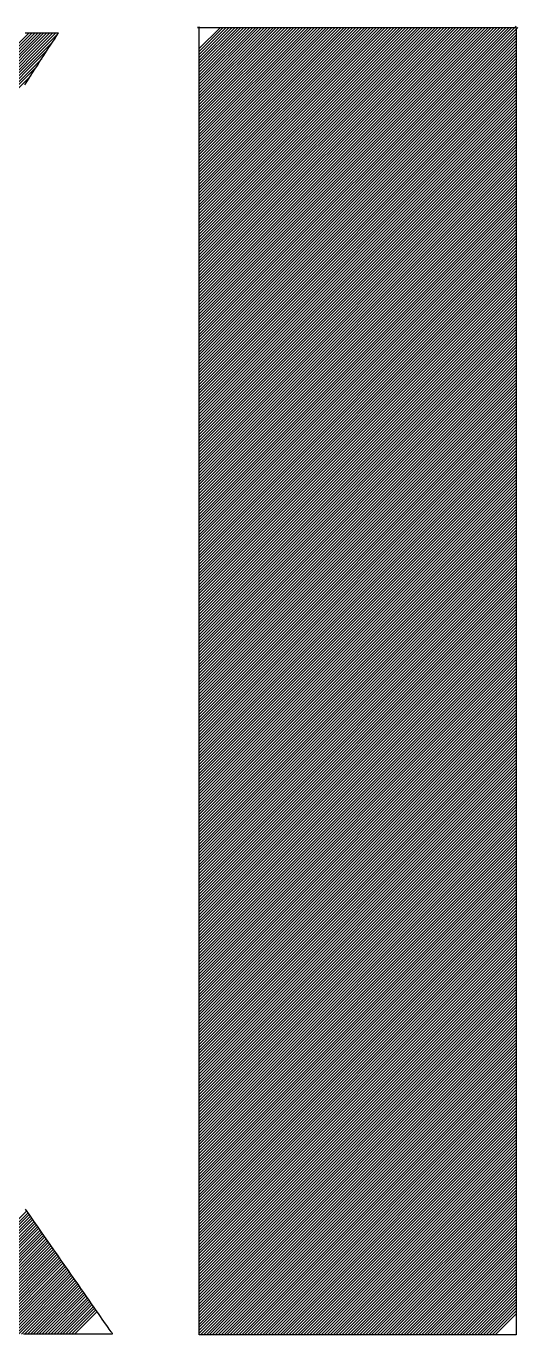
# Model space of a CAD drawing. Extents: x 3196 to 9141, y -1880 to 2325.
# Drawn here: x 8954.08 to 8965.89, y -1204.94 to -1173.53 of the extents above; entities that cross this region are included whole.
import ezdxf

# ---------------------------------------------------------------- set-up
doc = ezdxf.new("R2010")
doc.units = 0
doc.header["$MEASUREMENT"] = 0
doc.layers.add('1', color=1, linetype='CONTINUOUS')
doc.layers.add('10', color=10, linetype='CONTINUOUS')

msp = doc.modelspace()

# ---------------------------------------------------------------- linework, layer by layer
at = {"layer": '1', "linetype": 'Continuous'}
for p, q in [((8958.238068, -1181.138635), (8965.846368, -1173.530285)), ((8958.238068, -1181.209335), (8965.888068, -1173.559285)), ((8958.238068, -1181.067935), (8965.746668, -1173.559285)), ((8958.238068, -1180.997185), (8965.675968, -1173.559285)), ((8958.238068, -1180.926485), (8965.605268, -1173.559285)), ((8958.238068, -1180.855785), (8965.534518, -1173.559285)), ((8958.238068, -1180.785085), (8965.463818, -1173.559285)), ((8958.238068, -1180.714385), (8965.393118, -1173.559285)), ((8958.238068, -1180.643635), (8965.322418, -1173.559285)), ((8958.238068, -1180.572935), (8965.251718, -1173.559285)), ((8958.238068, -1180.502235), (8965.180968, -1173.559285)), ((8958.238068, -1180.431535), (8965.110268, -1173.559285)), ((8958.238068, -1180.360835), (8965.039568, -1173.559285)), ((8958.238068, -1180.290085), (8964.968868, -1173.559285)), ((8958.238068, -1180.219385), (8964.898118, -1173.559285)), ((8958.238068, -1180.148685), (8964.827418, -1173.559285)), ((8958.238068, -1180.077985), (8964.756718, -1173.559285)), ((8958.238068, -1180.007235), (8964.686018, -1173.559285)), ((8958.238068, -1179.936535), (8964.615318, -1173.559285)), ((8958.238068, -1179.865835), (8964.544568, -1173.559285)), ((8958.238068, -1179.795135), (8964.473868, -1173.559285)), ((8958.238068, -1179.724435), (8964.403168, -1173.559285)), ((8958.238068, -1179.653685), (8964.332468, -1173.559285)), ((8958.238068, -1179.582985), (8964.261768, -1173.559285)), ((8958.238068, -1179.512285), (8964.191018, -1173.559285)), ((8958.238068, -1179.441585), (8964.120318, -1173.559285)), ((8958.238068, -1179.370885), (8964.049618, -1173.559285)), ((8958.238068, -1179.300135), (8963.978918, -1173.559285)), ((8958.238068, -1179.229435), (8963.908168, -1173.559285)), ((8958.238068, -1179.158735), (8963.837468, -1173.559285)), ((8958.238068, -1179.088035), (8963.766768, -1173.559285)), ((8958.238068, -1179.017285), (8963.696068, -1173.559285)), ((8958.238068, -1178.946585), (8963.625368, -1173.559285)), ((8958.238068, -1178.875885), (8963.554618, -1173.559285)), ((8958.238068, -1178.805185), (8963.483918, -1173.559285)), ((8958.238068, -1178.734485), (8963.413218, -1173.559285)), ((8958.238068, -1178.663735), (8963.342518, -1173.559285)), ((8958.238068, -1178.593035), (8963.271818, -1173.559285)), ((8958.238068, -1178.522335), (8963.201068, -1173.559285)), ((8958.238068, -1178.451635), (8963.130368, -1173.559285)), ((8958.238068, -1178.380935), (8963.059668, -1173.559285)), ((8958.238068, -1178.310185), (8962.988968, -1173.559285)), ((8958.238068, -1178.239485), (8962.918218, -1173.559285)), ((8958.238068, -1178.168785), (8962.847518, -1173.559285)), ((8958.238068, -1178.098085), (8962.776818, -1173.559285)), ((8958.238068, -1178.027385), (8962.706118, -1173.559285)), ((8958.238068, -1177.956635), (8962.635418, -1173.559285)), ((8958.238068, -1177.885935), (8962.564668, -1173.559285)), ((8958.238068, -1177.815235), (8962.493968, -1173.559285)), ((8958.238068, -1177.744535), (8962.423268, -1173.559285)), ((8958.238068, -1177.673785), (8962.352568, -1173.559285)), ((8958.238068, -1177.603085), (8962.281868, -1173.559285)), ((8958.238068, -1177.532385), (8962.211118, -1173.559285)), ((8958.238068, -1177.461685), (8962.140418, -1173.559285)), ((8958.238068, -1177.390985), (8962.069718, -1173.559285)), ((8958.238068, -1177.320235), (8961.999018, -1173.559285)), ((8958.238068, -1177.249535), (8961.928318, -1173.559285)), ((8958.238068, -1177.178835), (8961.857568, -1173.559285)), ((8958.238068, -1177.108135), (8961.786868, -1173.559285)), ((8958.238068, -1177.037435), (8961.716168, -1173.559285)), ((8958.238068, -1176.966685), (8961.645468, -1173.559285)), ((8958.238068, -1176.895985), (8961.574718, -1173.559285)), ((8958.238068, -1176.825285), (8961.504018, -1173.559285)), ((8958.238068, -1176.754585), (8961.433318, -1173.559285)), ((8958.238068, -1176.683835), (8961.362618, -1173.559285)), ((8958.238068, -1176.613135), (8961.291918, -1173.559285)), ((8958.238068, -1176.542435), (8961.221168, -1173.559285)), ((8958.238068, -1176.471735), (8961.150468, -1173.559285)), ((8958.238068, -1176.401035), (8961.079768, -1173.559285)), ((8958.238068, -1176.330285), (8961.009068, -1173.559285)), ((8958.238068, -1176.259585), (8960.938368, -1173.559285)), ((8958.238068, -1176.188885), (8960.867618, -1173.559285)), ((8958.238068, -1176.118185), (8960.796918, -1173.559285)), ((8958.238068, -1176.047485), (8960.726218, -1173.559285)), ((8958.238068, -1175.976735), (8960.655518, -1173.559285)), ((8958.238068, -1175.906035), (8960.584768, -1173.559285)), ((8958.238068, -1175.835335), (8960.514068, -1173.559285)), ((8958.238068, -1175.764635), (8960.443368, -1173.559285)), ((8958.238068, -1175.693885), (8960.372668, -1173.559285)), ((8958.238068, -1175.623185), (8960.301968, -1173.559285)), ((8958.238068, -1175.552485), (8960.231218, -1173.559285)), ((8958.238068, -1175.481785), (8960.160518, -1173.559285)), ((8958.238068, -1175.411085), (8960.089818, -1173.559285)), ((8958.238068, -1175.340335), (8960.019118, -1173.559285)), ((8958.238068, -1175.269635), (8959.948418, -1173.559285)), ((8958.238068, -1175.198935), (8959.877668, -1173.559285)), ((8958.238068, -1175.128235), (8959.806968, -1173.559285)), ((8958.238068, -1175.057535), (8959.736268, -1173.559285)), ((8958.238068, -1174.986785), (8959.665568, -1173.559285)), ((8958.238068, -1174.916085), (8959.594818, -1173.559285)), ((8958.238068, -1174.845385), (8959.524118, -1173.559285)), ((8958.238068, -1174.774685), (8959.453418, -1173.559285)), ((8958.238068, -1174.703935), (8959.382718, -1173.559285)), ((8958.238068, -1174.633235), (8959.312018, -1173.559285)), ((8958.238068, -1174.562535), (8959.241268, -1173.559285)), ((8958.238068, -1174.491835), (8959.170568, -1173.559285)), ((8958.238068, -1174.421135), (8959.099868, -1173.559285)), ((8958.238068, -1174.350385), (8959.029168, -1173.559285)), ((8958.238068, -1174.279685), (8958.958468, -1173.559285)), ((8958.238068, -1174.208985), (8958.887718, -1173.559285)), ((8958.238068, -1174.138285), (8958.817018, -1173.559285)), ((8958.238068, -1174.067585), (8958.746318, -1173.559285)), ((8930.491518, -1198.066435), (8954.858618, -1173.699285)), ((8930.491518, -1197.995735), (8954.787318, -1173.699935)), ((8930.491518, -1197.925035), (8954.716618, -1173.699935)), ((8930.491518, -1197.854335), (8954.645918, -1173.699935)), ((8930.491518, -1197.783585), (8954.575168, -1173.699935)), ((8930.491518, -1197.712885), (8954.504468, -1173.699935)), ((8930.491518, -1197.642185), (8954.433768, -1173.699935)), ((8930.491518, -1197.571485), (8954.363068, -1173.699935)), ((8930.491518, -1197.500785), (8954.292368, -1173.699935)), ((8930.491518, -1197.430035), (8954.221618, -1173.699935)), ((8930.491518, -1197.359335), (8954.150918, -1173.699935)), ((8930.491518, -1198.137135), (8954.725568, -1173.903085)), ((8958.238068, -1181.280035), (8965.846368, -1173.671735)), ((8958.238068, -1181.350785), (8965.846368, -1173.742435)), ((8958.238068, -1181.421485), (8965.846368, -1173.813135)), ((8958.238068, -1181.492185), (8965.846368, -1173.883835)), ((8958.238068, -1181.562885), (8965.846368, -1173.954585)), ((8930.491518, -1198.207885), (8954.592518, -1174.106835)), ((8958.238068, -1181.633585), (8965.846368, -1174.025285)), ((8958.238068, -1181.704335), (8965.846368, -1174.095985)), ((8958.238068, -1181.775035), (8965.846368, -1174.166685)), ((8958.238068, -1181.845735), (8965.846368, -1174.237385)), ((8930.491518, -1198.278585), (8954.459468, -1174.310585)), ((8930.491518, -1198.349285), (8954.326418, -1174.514385)), ((8958.238068, -1181.916435), (8965.846368, -1174.308135)), ((8958.238068, -1181.987135), (8965.846368, -1174.378835)), ((8958.238068, -1182.057885), (8965.846368, -1174.449535)), ((8958.238068, -1182.128585), (8965.846368, -1174.520235)), ((8958.238068, -1182.199285), (8965.846368, -1174.590985)), ((8930.491518, -1198.419985), (8954.193368, -1174.718135)), ((8958.238068, -1182.269985), (8965.846368, -1174.661685)), ((8958.238068, -1182.340735), (8965.846368, -1174.732385)), ((8958.238068, -1182.411435), (8965.846368, -1174.803085)), ((8958.238068, -1182.482135), (8965.846368, -1174.873785)), ((8958.238068, -1182.552835), (8965.846368, -1174.944535)), ((8958.238068, -1182.623535), (8965.846368, -1175.015235)), ((8958.238068, -1182.694285), (8965.846368, -1175.085935)), ((8958.238068, -1182.764985), (8965.846368, -1175.156635)), ((8958.238068, -1182.835685), (8965.846368, -1175.227335)), ((8958.238068, -1182.906385), (8965.846368, -1175.298085)), ((8958.238068, -1182.977085), (8965.846368, -1175.368785)), ((8958.238068, -1183.047835), (8965.846368, -1175.439485)), ((8958.238068, -1183.118535), (8965.846368, -1175.510185)), ((8958.238068, -1183.189235), (8965.846368, -1175.580885)), ((8958.238068, -1183.259935), (8965.846368, -1175.651635)), ((8958.238068, -1183.330685), (8965.846368, -1175.722335)), ((8958.238068, -1183.401385), (8965.846368, -1175.793035)), ((8958.238068, -1183.472085), (8965.846368, -1175.863735)), ((8958.238068, -1183.542785), (8965.846368, -1175.934485)), ((8958.238068, -1183.613485), (8965.846368, -1176.005185)), ((8958.238068, -1183.684235), (8965.846368, -1176.075885)), ((8958.238068, -1183.754935), (8965.846368, -1176.146585)), ((8958.238068, -1183.825635), (8965.846368, -1176.217285)), ((8958.238068, -1183.896335), (8965.846368, -1176.288035)), ((8958.238068, -1183.967035), (8965.846368, -1176.358735)), ((8958.238068, -1184.037785), (8965.846368, -1176.429435)), ((8958.238068, -1184.108485), (8965.846368, -1176.500135)), ((8958.238068, -1184.179185), (8965.846368, -1176.570835)), ((8958.238068, -1184.249885), (8965.846368, -1176.641585)), ((8958.238068, -1184.320635), (8965.846368, -1176.712285)), ((8958.238068, -1184.391335), (8965.846368, -1176.782985)), ((8958.238068, -1184.462035), (8965.846368, -1176.853685)), ((8958.238068, -1184.532735), (8965.846368, -1176.924435)), ((8958.238068, -1184.603435), (8965.846368, -1176.995135)), ((8958.238068, -1184.674185), (8965.846368, -1177.065835)), ((8958.238068, -1184.744885), (8965.846368, -1177.136535)), ((8958.238068, -1184.815585), (8965.846368, -1177.207235)), ((8958.238068, -1184.886285), (8965.846368, -1177.277985)), ((8958.238068, -1184.956985), (8965.846368, -1177.348685)), ((8958.238068, -1185.027735), (8965.846368, -1177.419385)), ((8958.238068, -1185.098435), (8965.846368, -1177.490085)), ((8958.238068, -1185.169135), (8965.846368, -1177.560785)), ((8958.238068, -1185.239835), (8965.846368, -1177.631535)), ((8958.238068, -1185.310585), (8965.846368, -1177.702235)), ((8958.238068, -1185.381285), (8965.846368, -1177.772935)), ((8958.238068, -1185.451985), (8965.846368, -1177.843635)), ((8958.238068, -1185.522685), (8965.846368, -1177.914385)), ((8958.238068, -1185.593385), (8965.846368, -1177.985085)), ((8958.238068, -1185.664135), (8965.846368, -1178.055785)), ((8958.238068, -1185.734835), (8965.846368, -1178.126485)), ((8958.238068, -1185.805535), (8965.846368, -1178.197185)), ((8958.238068, -1185.876235), (8965.846368, -1178.267935)), ((8958.238068, -1185.946935), (8965.846368, -1178.338635)), ((8958.238068, -1186.017685), (8965.846368, -1178.409335)), ((8958.238068, -1186.088385), (8965.846368, -1178.480035)), ((8958.238068, -1186.159085), (8965.846368, -1178.550735)), ((8958.238068, -1186.229785), (8965.846368, -1178.621485)), ((8958.238068, -1186.300485), (8965.846368, -1178.692185)), ((8958.238068, -1186.371235), (8965.846368, -1178.762885)), ((8958.238068, -1186.441935), (8965.846368, -1178.833585)), ((8958.238068, -1186.512635), (8965.846368, -1178.904335)), ((8958.238068, -1186.583335), (8965.846368, -1178.975035)), ((8958.238068, -1186.654085), (8965.846368, -1179.045735)), ((8958.238068, -1186.724785), (8965.846368, -1179.116435)), ((8958.238068, -1186.795485), (8965.846368, -1179.187135)), ((8958.238068, -1186.866185), (8965.846368, -1179.257885)), ((8958.238068, -1186.936885), (8965.846368, -1179.328585)), ((8958.238068, -1187.007635), (8965.846368, -1179.399285)), ((8958.238068, -1187.078335), (8965.846368, -1179.469985)), ((8958.238068, -1187.149035), (8965.846368, -1179.540685)), ((8958.238068, -1187.219735), (8965.846368, -1179.611435)), ((8958.238068, -1187.290435), (8965.846368, -1179.682135)), ((8958.238068, -1187.361185), (8965.846368, -1179.752835)), ((8958.238068, -1187.431885), (8965.846368, -1179.823535)), ((8958.238068, -1187.502585), (8965.846368, -1179.894285)), ((8958.238068, -1187.573285), (8965.846368, -1179.964985)), ((8958.238068, -1187.644035), (8965.846368, -1180.035685)), ((8958.238068, -1187.714735), (8965.846368, -1180.106385)), ((8958.238068, -1187.785435), (8965.846368, -1180.177085)), ((8958.238068, -1187.856135), (8965.846368, -1180.247835)), ((8958.238068, -1187.926835), (8965.846368, -1180.318535)), ((8958.238068, -1187.997585), (8965.846368, -1180.389235)), ((8958.238068, -1188.068285), (8965.846368, -1180.459935)), ((8958.238068, -1188.138985), (8965.846368, -1180.530635)), ((8958.238068, -1188.209685), (8965.846368, -1180.601385)), ((8958.238068, -1188.280385), (8965.846368, -1180.672085)), ((8958.238068, -1188.351135), (8965.846368, -1180.742785)), ((8958.238068, -1188.421835), (8965.846368, -1180.813485)), ((8958.238068, -1188.492535), (8965.846368, -1180.884235)), ((8958.238068, -1188.563235), (8965.846368, -1180.954935)), ((8958.238068, -1188.633985), (8965.846368, -1181.025635)), ((8958.238068, -1188.704685), (8965.846368, -1181.096335)), ((8958.238068, -1188.775385), (8965.846368, -1181.167035)), ((8958.238068, -1188.846085), (8965.846368, -1181.237785)), ((8958.238068, -1188.916785), (8965.846368, -1181.308485)), ((8958.238068, -1188.987535), (8965.846368, -1181.379185)), ((8958.238068, -1189.058235), (8965.846368, -1181.449885)), ((8958.238068, -1189.128935), (8965.846368, -1181.520585)), ((8958.238068, -1189.199635), (8965.846368, -1181.591335)), ((8958.238068, -1189.270335), (8965.846368, -1181.662035)), ((8958.238068, -1189.341085), (8965.846368, -1181.732735)), ((8958.238068, -1189.411785), (8965.846368, -1181.803435)), ((8958.238068, -1189.482485), (8965.846368, -1181.874185)), ((8958.238068, -1189.553185), (8965.846368, -1181.944885)), ((8958.238068, -1189.623935), (8965.846368, -1182.015585)), ((8958.238068, -1189.694635), (8965.846368, -1182.086285)), ((8958.238068, -1189.765335), (8965.846368, -1182.156985)), ((8958.238068, -1189.836035), (8965.846368, -1182.227735)), ((8958.238068, -1189.906735), (8965.846368, -1182.298435)), ((8958.238068, -1189.977485), (8965.846368, -1182.369135)), ((8958.238068, -1190.048185), (8965.846368, -1182.439835)), ((8958.238068, -1190.118885), (8965.846368, -1182.510535)), ((8958.238068, -1190.189585), (8965.846368, -1182.581285)), ((8958.238068, -1190.260285), (8965.846368, -1182.651985)), ((8958.238068, -1190.331035), (8965.846368, -1182.722685)), ((8958.238068, -1190.401735), (8965.846368, -1182.793385)), ((8958.238068, -1190.472435), (8965.846368, -1182.864085)), ((8958.238068, -1190.543135), (8965.846368, -1182.934835)), ((8958.238068, -1190.613885), (8965.846368, -1183.005535)), ((8958.238068, -1190.684585), (8965.846368, -1183.076235)), ((8958.238068, -1190.755285), (8965.846368, -1183.146935)), ((8958.238068, -1190.825985), (8965.846368, -1183.217685)), ((8958.238068, -1190.896685), (8965.846368, -1183.288385)), ((8958.238068, -1190.967435), (8965.846368, -1183.359085)), ((8958.238068, -1191.038135), (8965.846368, -1183.429785)), ((8958.238068, -1191.108835), (8965.846368, -1183.500485)), ((8958.238068, -1191.179535), (8965.846368, -1183.571235)), ((8958.238068, -1191.250235), (8965.846368, -1183.641935)), ((8958.238068, -1191.320985), (8965.846368, -1183.712635)), ((8958.238068, -1191.391685), (8965.846368, -1183.783335)), ((8958.238068, -1191.462385), (8965.846368, -1183.854035)), ((8958.238068, -1191.533085), (8965.846368, -1183.924785)), ((8958.238068, -1191.603835), (8965.846368, -1183.995485)), ((8958.238068, -1191.674535), (8965.846368, -1184.066185)), ((8958.238068, -1191.745235), (8965.846368, -1184.136885)), ((8958.238068, -1191.815935), (8965.846368, -1184.207635)), ((8958.238068, -1191.886635), (8965.846368, -1184.278335)), ((8958.238068, -1191.957385), (8965.846368, -1184.349035)), ((8958.238068, -1192.028085), (8965.846368, -1184.419735)), ((8958.238068, -1192.098785), (8965.846368, -1184.490435)), ((8958.238068, -1192.169485), (8965.846368, -1184.561185)), ((8958.238068, -1192.240185), (8965.846368, -1184.631885)), ((8958.238068, -1192.310935), (8965.846368, -1184.702585)), ((8958.238068, -1192.381635), (8965.846368, -1184.773285)), ((8958.238068, -1192.452335), (8965.846368, -1184.843985)), ((8958.238068, -1192.523035), (8965.846368, -1184.914735)), ((8958.238068, -1192.593785), (8965.846368, -1184.985435)), ((8958.238068, -1192.664485), (8965.846368, -1185.056135)), ((8958.238068, -1192.735185), (8965.846368, -1185.126835)), ((8958.238068, -1192.805885), (8965.846368, -1185.197585)), ((8958.238068, -1192.876585), (8965.846368, -1185.268285)), ((8958.238068, -1192.947335), (8965.846368, -1185.338985)), ((8958.238068, -1193.018035), (8965.846368, -1185.409685)), ((8958.238068, -1193.088735), (8965.846368, -1185.480385)), ((8958.238068, -1193.159435), (8965.846368, -1185.551135)), ((8958.238068, -1193.230135), (8965.846368, -1185.621835)), ((8958.238068, -1193.300885), (8965.846368, -1185.692535)), ((8958.238068, -1193.371585), (8965.846368, -1185.763235)), ((8958.238068, -1193.442285), (8965.846368, -1185.833935)), ((8958.238068, -1193.512985), (8965.846368, -1185.904685)), ((8958.238068, -1193.583685), (8965.846368, -1185.975385)), ((8958.238068, -1193.654435), (8965.846368, -1186.046085)), ((8958.238068, -1193.725135), (8965.846368, -1186.116785)), ((8958.238068, -1193.795835), (8965.846368, -1186.187535)), ((8958.238068, -1193.866535), (8965.846368, -1186.258235)), ((8958.238068, -1193.937285), (8965.846368, -1186.328935)), ((8958.238068, -1194.007985), (8965.846368, -1186.399635)), ((8958.238068, -1194.078685), (8965.846368, -1186.470335)), ((8958.238068, -1194.149385), (8965.846368, -1186.541085)), ((8958.238068, -1194.220085), (8965.846368, -1186.611785)), ((8958.238068, -1194.290835), (8965.846368, -1186.682485)), ((8958.238068, -1194.361535), (8965.846368, -1186.753185)), ((8958.238068, -1194.432235), (8965.846368, -1186.823885)), ((8958.238068, -1194.502935), (8965.846368, -1186.894635)), ((8958.238068, -1194.573635), (8965.846368, -1186.965335)), ((8958.238068, -1194.644385), (8965.846368, -1187.036035)), ((8958.238068, -1194.715085), (8965.846368, -1187.106735)), ((8958.238068, -1194.785785), (8965.846368, -1187.177485)), ((8958.238068, -1194.856485), (8965.846368, -1187.248185)), ((8958.238068, -1194.927235), (8965.846368, -1187.318885)), ((8958.238068, -1194.997935), (8965.846368, -1187.389585)), ((8958.238068, -1195.068635), (8965.846368, -1187.460285)), ((8958.238068, -1195.139335), (8965.846368, -1187.531035)), ((8958.238068, -1195.210035), (8965.846368, -1187.601735)), ((8958.238068, -1195.280785), (8965.846368, -1187.672435)), ((8958.238068, -1195.351485), (8965.846368, -1187.743135)), ((8958.238068, -1195.422185), (8965.846368, -1187.813835)), ((8958.238068, -1195.492885), (8965.846368, -1187.884585)), ((8958.238068, -1195.563585), (8965.846368, -1187.955285)), ((8958.238068, -1195.634335), (8965.846368, -1188.025985)), ((8958.238068, -1195.705035), (8965.846368, -1188.096685)), ((8958.238068, -1195.775735), (8965.846368, -1188.167435)), ((8958.238068, -1195.846435), (8965.846368, -1188.238135)), ((8958.238068, -1195.917185), (8965.846368, -1188.308835)), ((8958.238068, -1195.987885), (8965.846368, -1188.379535)), ((8958.238068, -1196.058585), (8965.846368, -1188.450235)), ((8958.238068, -1196.129285), (8965.846368, -1188.520985)), ((8958.238068, -1196.199985), (8965.846368, -1188.591685)), ((8958.238068, -1196.270735), (8965.846368, -1188.662385)), ((8958.238068, -1196.341435), (8965.846368, -1188.733085)), ((8958.238068, -1196.412135), (8965.846368, -1188.803785)), ((8958.238068, -1196.482835), (8965.846368, -1188.874535)), ((8958.238068, -1196.553535), (8965.846368, -1188.945235)), ((8958.238068, -1196.624285), (8965.846368, -1189.015935)), ((8958.238068, -1196.694985), (8965.846368, -1189.086635)), ((8958.238068, -1196.765685), (8965.846368, -1189.157385)), ((8958.238068, -1196.836385), (8965.846368, -1189.228085)), ((8958.238068, -1196.907135), (8965.846368, -1189.298785)), ((8958.238068, -1196.977835), (8965.846368, -1189.369485)), ((8958.238068, -1197.048535), (8965.846368, -1189.440185)), ((8958.238068, -1197.119235), (8965.846368, -1189.510935)), ((8958.238068, -1197.189935), (8965.846368, -1189.581635)), ((8958.238068, -1197.260685), (8965.846368, -1189.652335)), ((8958.238068, -1197.331385), (8965.846368, -1189.723035)), ((8958.238068, -1197.402085), (8965.846368, -1189.793735)), ((8958.238068, -1197.472785), (8965.846368, -1189.864485)), ((8958.238068, -1197.543485), (8965.846368, -1189.935185)), ((8958.238068, -1197.614235), (8965.846368, -1190.005885)), ((8958.238068, -1197.684935), (8965.846368, -1190.076585)), ((8958.238068, -1197.755635), (8965.846368, -1190.147285)), ((8958.238068, -1197.826335), (8965.846368, -1190.218035)), ((8958.238068, -1197.897085), (8965.846368, -1190.288735)), ((8958.238068, -1197.967785), (8965.846368, -1190.359435)), ((8958.238068, -1198.038485), (8965.846368, -1190.430135)), ((8958.238068, -1198.109185), (8965.846368, -1190.500885)), ((8958.238068, -1198.179885), (8965.846368, -1190.571585)), ((8958.238068, -1198.250635), (8965.846368, -1190.642285)), ((8958.238068, -1198.321335), (8965.846368, -1190.712985)), ((8958.238068, -1198.392035), (8965.846368, -1190.783685)), ((8958.238068, -1198.462735), (8965.846368, -1190.854435)), ((8958.238068, -1198.533435), (8965.846368, -1190.925135)), ((8958.238068, -1198.604185), (8965.846368, -1190.995835)), ((8958.238068, -1198.674885), (8965.846368, -1191.066535)), ((8958.238068, -1198.745585), (8965.846368, -1191.137235)), ((8958.238068, -1198.816285), (8965.846368, -1191.207985)), ((8958.238068, -1198.887035), (8965.846368, -1191.278685)), ((8958.238068, -1198.957735), (8965.846368, -1191.349385)), ((8958.238068, -1199.028435), (8965.846368, -1191.420085)), ((8958.238068, -1199.099135), (8965.846368, -1191.490835)), ((8958.238068, -1199.169835), (8965.846368, -1191.561535)), ((8958.238068, -1199.240585), (8965.846368, -1191.632235)), ((8958.238068, -1199.311285), (8965.846368, -1191.702935)), ((8958.238068, -1199.381985), (8965.846368, -1191.773635)), ((8958.238068, -1199.452685), (8965.846368, -1191.844385)), ((8958.238068, -1199.523385), (8965.846368, -1191.915085)), ((8958.238068, -1199.594135), (8965.846368, -1191.985785)), ((8958.238068, -1199.664835), (8965.846368, -1192.056485)), ((8958.238068, -1199.735535), (8965.846368, -1192.127185)), ((8958.238068, -1199.806235), (8965.846368, -1192.197935)), ((8958.238068, -1199.876935), (8965.846368, -1192.268635)), ((8958.238068, -1199.947685), (8965.846368, -1192.339335)), ((8958.238068, -1200.018385), (8965.846368, -1192.410035)), ((8958.238068, -1200.089085), (8965.846368, -1192.480785)), ((8958.238068, -1200.159785), (8965.846368, -1192.551485)), ((8958.238068, -1200.230535), (8965.846368, -1192.622185)), ((8958.238068, -1200.301235), (8965.846368, -1192.692885)), ((8958.238068, -1200.371935), (8965.846368, -1192.763585)), ((8958.238068, -1200.442635), (8965.846368, -1192.834335)), ((8958.238068, -1200.513335), (8965.846368, -1192.905035)), ((8958.238068, -1200.584085), (8965.846368, -1192.975735)), ((8958.238068, -1200.654785), (8965.846368, -1193.046435)), ((8958.238068, -1200.725485), (8965.846368, -1193.117135)), ((8958.238068, -1200.796185), (8965.846368, -1193.187885)), ((8958.238068, -1200.866885), (8965.846368, -1193.258585)), ((8958.238068, -1200.937635), (8965.846368, -1193.329285)), ((8958.238068, -1201.008335), (8965.846368, -1193.399985)), ((8958.238068, -1201.079035), (8965.846368, -1193.470735)), ((8958.238068, -1201.149735), (8965.846368, -1193.541435)), ((8958.238068, -1201.220485), (8965.846368, -1193.612135)), ((8958.238068, -1201.291185), (8965.846368, -1193.682835)), ((8958.238068, -1201.361885), (8965.846368, -1193.753535)), ((8958.238068, -1201.432585), (8965.846368, -1193.824285)), ((8958.238068, -1201.503285), (8965.846368, -1193.894985)), ((8958.238068, -1201.574035), (8965.846368, -1193.965685)), ((8958.238068, -1201.644735), (8965.846368, -1194.036385)), ((8958.238068, -1201.715435), (8965.846368, -1194.107085)), ((8958.238068, -1201.786135), (8965.846368, -1194.177835)), ((8958.238068, -1201.856835), (8965.846368, -1194.248535)), ((8958.238068, -1201.927585), (8965.846368, -1194.319235)), ((8958.238068, -1201.998285), (8965.846368, -1194.389935)), ((8958.238068, -1202.068985), (8965.846368, -1194.460685)), ((8958.238068, -1202.139685), (8965.846368, -1194.531385)), ((8958.238068, -1202.210435), (8965.846368, -1194.602085)), ((8958.238068, -1202.281135), (8965.846368, -1194.672785)), ((8958.238068, -1202.351835), (8965.846368, -1194.743485)), ((8958.238068, -1202.422535), (8965.846368, -1194.814235)), ((8958.238068, -1202.493235), (8965.846368, -1194.884935)), ((8958.238068, -1202.563985), (8965.846368, -1194.955635)), ((8958.238068, -1202.634685), (8965.846368, -1195.026335)), ((8958.238068, -1202.705385), (8965.846368, -1195.097035)), ((8958.238068, -1202.776085), (8965.846368, -1195.167785)), ((8958.238068, -1202.846785), (8965.846368, -1195.238485)), ((8958.238068, -1202.917535), (8965.846368, -1195.309185)), ((8958.238068, -1202.988235), (8965.846368, -1195.379885)), ((8958.238068, -1203.058935), (8965.846368, -1195.450635)), ((8958.238068, -1203.129635), (8965.846368, -1195.521335)), ((8958.238068, -1203.200385), (8965.846368, -1195.592035)), ((8958.238068, -1203.271085), (8965.846368, -1195.662735)), ((8958.238068, -1203.341785), (8965.846368, -1195.733435)), ((8958.238068, -1203.412485), (8965.846368, -1195.804185)), ((8958.238068, -1203.483185), (8965.846368, -1195.874885)), ((8958.238068, -1203.553935), (8965.846368, -1195.945585)), ((8958.238068, -1203.624635), (8965.846368, -1196.016285)), ((8958.238068, -1203.695335), (8965.846368, -1196.086985)), ((8958.238068, -1203.766035), (8965.846368, -1196.157735)), ((8958.238068, -1203.836735), (8965.846368, -1196.228435)), ((8958.238068, -1203.907485), (8965.846368, -1196.299135)), ((8958.238068, -1203.978185), (8965.846368, -1196.369835)), ((8958.238068, -1204.048885), (8965.846368, -1196.440535)), ((8958.238068, -1204.119585), (8965.846368, -1196.511285)), ((8958.238068, -1204.190335), (8965.846368, -1196.581985)), ((8958.238068, -1204.261035), (8965.846368, -1196.652685)), ((8958.238068, -1204.331735), (8965.846368, -1196.723385)), ((8958.238068, -1204.402435), (8965.846368, -1196.794135)), ((8958.238068, -1204.473135), (8965.846368, -1196.864835)), ((8958.238068, -1204.543885), (8965.846368, -1196.935535)), ((8958.238068, -1204.614585), (8965.846368, -1197.006235)), ((8958.238068, -1204.685285), (8965.846368, -1197.076935)), ((8958.238068, -1204.755985), (8965.846368, -1197.147685)), ((8958.238068, -1204.826685), (8965.846368, -1197.218385)), ((8958.238068, -1204.897435), (8965.846368, -1197.289085)), ((8958.269418, -1204.936735), (8965.846368, -1197.359785)), ((8958.340118, -1204.936735), (8965.846368, -1197.430485)), ((8958.410868, -1204.936735), (8965.846368, -1197.501235)), ((8958.481568, -1204.936735), (8965.846368, -1197.571935)), ((8958.552268, -1204.936735), (8965.846368, -1197.642635)), ((8958.622968, -1204.936735), (8965.846368, -1197.713335)), ((8958.693668, -1204.936735), (8965.846368, -1197.784085)), ((8958.764418, -1204.936735), (8965.846368, -1197.854785)), ((8958.835118, -1204.936735), (8965.846368, -1197.925485)), ((8958.905818, -1204.936735), (8965.846368, -1197.996185)), ((8958.976518, -1204.936735), (8965.846368, -1198.066885)), ((8959.047218, -1204.936735), (8965.846368, -1198.137635)), ((8959.117968, -1204.936735), (8965.846368, -1198.208335)), ((8959.188668, -1204.936735), (8965.846368, -1198.279035)), ((8959.259368, -1204.936735), (8965.846368, -1198.349735)), ((8959.330068, -1204.936735), (8965.846368, -1198.420435)), ((8959.400818, -1204.936735), (8965.846368, -1198.491185)), ((8959.471518, -1204.936735), (8965.846368, -1198.561885)), ((8959.542218, -1204.936735), (8965.846368, -1198.632585)), ((8959.612918, -1204.936735), (8965.846368, -1198.703285)), ((8959.683618, -1204.936735), (8965.846368, -1198.774035)), ((8959.754368, -1204.936735), (8965.846368, -1198.844735)), ((8959.825068, -1204.936735), (8965.846368, -1198.915435)), ((8959.895768, -1204.936735), (8965.846368, -1198.986135)), ((8959.966468, -1204.936735), (8965.846368, -1199.056835)), ((8960.037168, -1204.936735), (8965.846368, -1199.127585)), ((8960.107918, -1204.936735), (8965.846368, -1199.198285)), ((8960.178618, -1204.936735), (8965.846368, -1199.268985)), ((8960.249318, -1204.936735), (8965.846368, -1199.339685)), ((8960.320018, -1204.936735), (8965.846368, -1199.410385)), ((8960.390768, -1204.936735), (8965.846368, -1199.481135)), ((8960.461468, -1204.936735), (8965.846368, -1199.551835)), ((8960.532168, -1204.936735), (8965.846368, -1199.622535)), ((8960.602868, -1204.936735), (8965.846368, -1199.693235)), ((8960.673568, -1204.936735), (8965.846368, -1199.763985)), ((8960.744318, -1204.936735), (8965.846368, -1199.834685)), ((8960.815018, -1204.936735), (8965.846368, -1199.905385)), ((8960.885718, -1204.936735), (8965.846368, -1199.976085)), ((8960.956418, -1204.936735), (8965.846368, -1200.046785)), ((8961.027118, -1204.936735), (8965.846368, -1200.117535)), ((8961.097868, -1204.936735), (8965.846368, -1200.188235)), ((8961.168568, -1204.936735), (8965.846368, -1200.258935)), ((8961.239268, -1204.936735), (8965.846368, -1200.329635)), ((8961.309968, -1204.936735), (8965.846368, -1200.400335)), ((8961.380668, -1204.936735), (8965.846368, -1200.471085)), ((8961.451418, -1204.936735), (8965.846368, -1200.541785)), ((8961.522118, -1204.936735), (8965.846368, -1200.612485)), ((8961.592818, -1204.936735), (8965.846368, -1200.683185)), ((8961.663518, -1204.936735), (8965.846368, -1200.753935)), ((8961.734268, -1204.936735), (8965.846368, -1200.824635)), ((8961.804968, -1204.936735), (8965.846368, -1200.895335)), ((8961.875668, -1204.936735), (8965.846368, -1200.966035)), ((8961.946368, -1204.936735), (8965.846368, -1201.036735)), ((8962.017068, -1204.936735), (8965.846368, -1201.107485)), ((8962.087818, -1204.936735), (8965.846368, -1201.178185)), ((8962.158518, -1204.936735), (8965.846368, -1201.248885)), ((8962.229218, -1204.936735), (8965.846368, -1201.319585)), ((8962.299918, -1204.936735), (8965.846368, -1201.390285)), ((8962.370618, -1204.936735), (8965.846368, -1201.461035)), ((8962.441368, -1204.936735), (8965.846368, -1201.531735)), ((8962.512068, -1204.936735), (8965.846368, -1201.602435)), ((8962.582768, -1204.936735), (8965.846368, -1201.673135)), ((8962.653468, -1204.936735), (8965.846368, -1201.743885)), ((8962.724218, -1204.936735), (8965.846368, -1201.814585)), ((8962.794918, -1204.936735), (8965.846368, -1201.885285)), ((8951.139268, -1204.925135), (8954.100568, -1201.963835)), ((8951.210168, -1204.924985), (8954.129618, -1202.005485)), ((8951.281068, -1204.924785), (8954.158718, -1202.047135)), ((8951.351968, -1204.924585), (8954.187768, -1202.088735)), ((8951.422868, -1204.924385), (8954.216868, -1202.130385)), ((8951.493768, -1204.924185), (8954.245918, -1202.172035)), ((8951.564668, -1204.923985), (8954.275018, -1202.213685)), ((8962.865618, -1204.936735), (8965.846368, -1201.955985)), ((8962.936318, -1204.936735), (8965.846368, -1202.026685)), ((8963.007018, -1204.936735), (8965.846368, -1202.097435)), ((8963.077768, -1204.936735), (8965.846368, -1202.168135)), ((8963.148468, -1204.936735), (8965.846368, -1202.238835)), ((8951.635568, -1204.923835), (8954.304068, -1202.255285)), ((8951.706468, -1204.923635), (8954.333168, -1202.296935)), ((8951.777368, -1204.923435), (8954.362218, -1202.338585)), ((8951.848268, -1204.923235), (8954.391318, -1202.380185)), ((8951.919168, -1204.923035), (8954.420368, -1202.421835)), ((8951.990068, -1204.922885), (8954.449418, -1202.463485)), ((8952.060968, -1204.922685), (8954.478518, -1202.505135)), ((8952.131868, -1204.922485), (8954.507568, -1202.546735)), ((8963.219168, -1204.936735), (8965.846368, -1202.309535)), ((8963.289868, -1204.936735), (8965.846368, -1202.380235)), ((8963.360568, -1204.936735), (8965.846368, -1202.450985)), ((8963.431318, -1204.936735), (8965.846368, -1202.521685)), ((8952.202768, -1204.922285), (8954.536668, -1202.588385)), ((8952.273668, -1204.922085), (8954.565718, -1202.630035)), ((8952.344568, -1204.921885), (8954.594818, -1202.671685)), ((8952.415468, -1204.921735), (8954.623868, -1202.713285)), ((8952.486368, -1204.921535), (8954.652968, -1202.754935)), ((8952.557268, -1204.921335), (8954.682018, -1202.796585)), ((8952.628168, -1204.921135), (8954.711118, -1202.838235)), ((8963.502018, -1204.936735), (8965.846368, -1202.592385)), ((8963.572718, -1204.936735), (8965.846368, -1202.663085)), ((8963.643418, -1204.936735), (8965.846368, -1202.733835)), ((8963.714168, -1204.936735), (8965.846368, -1202.804535)), ((8952.699068, -1204.920935), (8954.740168, -1202.879835)), ((8952.769968, -1204.920785), (8954.769268, -1202.921485)), ((8952.840868, -1204.920585), (8954.798318, -1202.963135)), ((8952.911768, -1204.920385), (8954.827418, -1203.004785)), ((8952.982668, -1204.920185), (8954.856468, -1203.046385)), ((8953.053568, -1204.919985), (8954.885568, -1203.088035)), ((8953.124468, -1204.919785), (8954.914618, -1203.129685)), ((8953.195368, -1204.919635), (8954.943718, -1203.171285)), ((8963.784868, -1204.936735), (8965.846368, -1202.875235)), ((8963.855568, -1204.936735), (8965.846368, -1202.945935)), ((8963.926268, -1204.936735), (8965.846368, -1203.016635)), ((8963.996968, -1204.936735), (8965.846368, -1203.087385)), ((8964.067718, -1204.936735), (8965.846368, -1203.158085)), ((8953.266268, -1204.919435), (8954.972768, -1203.212935)), ((8953.337168, -1204.919235), (8955.001868, -1203.254585)), ((8953.408068, -1204.919035), (8955.030918, -1203.296235)), ((8953.479018, -1204.918835), (8955.060018, -1203.337835)), ((8953.549918, -1204.918685), (8955.089068, -1203.379485)), ((8953.620818, -1204.918485), (8955.118168, -1203.421135)), ((8953.691718, -1204.918285), (8955.147218, -1203.462785)), ((8964.138418, -1204.936735), (8965.846368, -1203.228785)), ((8964.209118, -1204.936735), (8965.846368, -1203.299485)), ((8964.279818, -1204.936735), (8965.846368, -1203.370185)), ((8964.350518, -1204.936735), (8965.846368, -1203.440935)), ((8953.762618, -1204.918085), (8955.176268, -1203.504385)), ((8953.833518, -1204.917885), (8955.205368, -1203.546035)), ((8953.904418, -1204.917735), (8955.234418, -1203.587685)), ((8953.975318, -1204.917535), (8955.263518, -1203.629335)), ((8954.046218, -1204.917335), (8955.292568, -1203.670935)), ((8954.117118, -1204.917135), (8955.321668, -1203.712585)), ((8954.188018, -1204.916935), (8955.350718, -1203.754235)), ((8954.258918, -1204.916735), (8955.379818, -1203.795835)), ((8964.421268, -1204.936735), (8965.846368, -1203.511635)), ((8964.491968, -1204.936735), (8965.846368, -1203.582335)), ((8964.562668, -1204.936735), (8965.846368, -1203.653035)), ((8964.633368, -1204.936735), (8965.846368, -1203.723735)), ((8964.704118, -1204.936735), (8965.846368, -1203.794485)), ((8954.329818, -1204.916585), (8955.408868, -1203.837485)), ((8954.400718, -1204.916385), (8955.437968, -1203.879135)), ((8954.471618, -1204.916185), (8955.467018, -1203.920785)), ((8954.542518, -1204.915985), (8955.496118, -1203.962385)), ((8954.613418, -1204.915785), (8955.525168, -1204.004035)), ((8954.684318, -1204.915635), (8955.554268, -1204.045685)), ((8954.755218, -1204.915435), (8955.583318, -1204.087335)), ((8964.774818, -1204.936735), (8965.846368, -1203.865185)), ((8964.845518, -1204.936735), (8965.846368, -1203.935885)), ((8964.916218, -1204.936735), (8965.846368, -1204.006585)), ((8964.986918, -1204.936735), (8965.846368, -1204.077335)), ((8954.826118, -1204.915235), (8955.612418, -1204.128935)), ((8954.897018, -1204.915035), (8955.641468, -1204.170585)), ((8954.967918, -1204.914835), (8955.670568, -1204.212235)), ((8955.038818, -1204.914635), (8955.699618, -1204.253885)), ((8955.109718, -1204.914485), (8955.728718, -1204.295485)), ((8955.180618, -1204.914285), (8955.757768, -1204.337135)), ((8955.251518, -1204.914085), (8955.786868, -1204.378785)), ((8965.057668, -1204.936735), (8965.846368, -1204.148035)), ((8965.128368, -1204.936735), (8965.846368, -1204.218735)), ((8965.199068, -1204.936735), (8965.846368, -1204.289435)), ((8965.269768, -1204.936735), (8965.846368, -1204.360135)), ((8965.340468, -1204.936735), (8965.846368, -1204.430885))]:
    msp.add_line(p, q, dxfattribs=at)
at = {"layer": '10', "linetype": 'Continuous'}
for points in [[(8958.238068, -1173.559285), (8958.243068, -1173.559285), (8958.248068, -1173.559285), (8958.253118, -1173.559285), (8958.197868, -1173.559285), (8958.207918, -1173.559285), (8958.222968, -1173.559285), (8958.243068, -1173.559285), (8958.258118, -1173.559285), (8958.283268, -1173.559285), (8958.373618, -1173.559285), (8958.398768, -1173.559285), (8958.428868, -1173.559285), (8958.459018, -1173.559285), (8958.494168, -1173.559285), (8958.529318, -1173.559285), (8958.569518, -1173.559285), (8958.609668, -1173.559285), (8958.649868, -1173.559285), (8958.695068, -1173.559285), (8958.740268, -1173.559285), (8958.790468, -1173.559285), (8958.840668, -1173.559285), (8958.890918, -1173.559285), (8958.946168, -1173.559285), (8959.001368, -1173.559285), (8959.056618, -1173.559285), (8959.116918, -1173.559285), (8959.177168, -1173.559285), (8959.237418, -1173.559285), (8959.302718, -1173.559285), (8959.368018, -1173.559285), (8959.433268, -1173.559285), (8959.498568, -1173.559285), (8959.568868, -1173.559285), (8959.639168, -1173.559285), (8959.709468, -1173.559285), (8959.784818, -1173.559285), (8959.860168, -1173.559285), (8959.935468, -1173.559285), (8960.010818, -1173.559285), (8960.086118, -1173.559285), (8960.166518, -1173.559285), (8960.246868, -1173.559285), (8960.327218, -1173.559285), (8960.407568, -1173.559285), (8960.487918, -1173.559285), (8960.573268, -1173.559285), (8960.653618, -1173.559285), (8960.739018, -1173.559285), (8960.824368, -1173.559285), (8960.909768, -1173.559285), (8960.995118, -1173.559285), (8961.080518, -1173.559285), (8961.165868, -1173.559285), (8961.256268, -1173.559285), (8961.341618, -1173.559285), (8961.432018, -1173.559285), (8961.517418, -1173.559285), (8961.607818, -1173.559285), (8961.698218, -1173.559285), (8961.788618, -1173.559285), (8961.873968, -1173.559285), (8961.964368, -1173.559285), (8962.054768, -1173.559285), (8962.145168, -1173.559285), (8962.230518, -1173.559285), (8962.320918, -1173.559285), (8962.411318, -1173.559285), (8962.501718, -1173.559285), (8962.587118, -1173.559285), (8962.677518, -1173.559285), (8962.762868, -1173.559285), (8962.853268, -1173.559285), (8962.938618, -1173.559285), (8963.029018, -1173.559285), (8963.114418, -1173.559285), (8963.199768, -1173.559285), (8963.285168, -1173.559285), (8963.370518, -1173.559285), (8963.450868, -1173.559285), (8963.536268, -1173.559285), (8963.616618, -1173.559285), (8963.701968, -1173.559285), (8963.782318, -1173.559285), (8963.862668, -1173.559285), (8963.938018, -1173.559285), (8964.018368, -1173.559285), (8964.093718, -1173.559285), (8964.169018, -1173.559285), (8964.244368, -1173.559285), (8964.319668, -1173.559285), (8964.395018, -1173.559285), (8964.465318, -1173.559285), (8964.535618, -1173.559285), (8964.600918, -1173.559285), (8964.671218, -1173.559285), (8964.736518, -1173.559285), (8964.801818, -1173.559285), (8964.862068, -1173.559285), (8964.927368, -1173.559285), (8964.987618, -1173.559285), (8965.042868, -1173.559285), (8965.098118, -1173.559285), (8965.153318, -1173.559285), (8965.208568, -1173.559285), (8965.258818, -1173.559285), (8965.309018, -1173.559285), (8965.359218, -1173.559285), (8965.404418, -1173.559285), (8965.444618, -1173.559285), (8965.489818, -1173.559285), (8965.529968, -1173.559285), (8965.565168, -1173.559285), (8965.600318, -1173.559285), (8965.635468, -1173.559285), (8965.665568, -1173.559285), (8965.695718, -1173.559285), (8965.720818, -1173.559285), (8965.745918, -1173.559285), (8965.766018, -1173.559285), (8965.786118, -1173.559285), (8965.801168, -1173.559285), (8965.816268, -1173.559285), (8965.826268, -1173.559285), (8965.836318, -1173.559285), (8965.841368, -1173.559285), (8965.846368, -1173.559285), (8965.846368, -1173.564335), (8965.846368, -1173.584385), (8965.846368, -1173.619585), (8965.846368, -1173.659735), (8965.846368, -1173.709935), (8965.846368, -1173.775235), (8965.846368, -1173.850585), (8965.846368, -1173.930935), (8965.846368, -1174.026335), (8965.846368, -1174.131785), (8965.846368, -1174.242285), (8965.846368, -1174.367835), (8965.846368, -1174.498435), (8965.846368, -1174.644035), (8965.846368, -1174.789685), (8965.846368, -1174.950385), (8965.846368, -1175.121135), (8965.846368, -1175.296885), (8965.846368, -1175.477685), (8965.846368, -1175.673535), (8965.846368, -1175.874435), (8965.846368, -1176.080335), (8965.846368, -1176.296285), (8965.846368, -1176.522285), (8965.846368, -1176.748285), (8965.846368, -1176.989335), (8965.846368, -1177.230385), (8965.846368, -1177.481485), (8965.846368, -1177.737585), (8965.846368, -1178.003785), (8965.846368, -1178.269935), (8965.846368, -1178.546135), (8965.846368, -1178.827385), (8965.846368, -1179.113635), (8965.846368, -1179.404885), (8965.846368, -1179.701185), (8965.846368, -1180.002535), (8965.846368, -1180.313885), (8965.846368, -1180.625235), (8965.846368, -1180.936635), (8965.846368, -1181.258035), (8965.846368, -1181.584435), (8965.846368, -1181.910885), (8965.846368, -1182.242335), (8965.846368, -1182.578785), (8965.846368, -1182.915285), (8965.846368, -1183.261785), (8965.846368, -1183.603285), (8965.846368, -1183.949835), (8965.846368, -1184.301335), (8965.846368, -1184.657935), (8965.846368, -1185.009435), (8965.846368, -1185.366035), (8965.846368, -1185.727585), (8965.846368, -1186.089185), (8965.846368, -1186.450785), (8965.846368, -1186.812335), (8965.846368, -1187.178985), (8965.846368, -1187.545585), (8965.846368, -1187.912185), (8965.846368, -1188.278785), (8965.846368, -1188.645385), (8965.846368, -1189.017035), (8965.846368, -1189.383635), (8965.846368, -1189.755235), (8965.846368, -1190.121835), (8965.846368, -1190.488435), (8965.846368, -1190.855085), (8965.846368, -1191.221685), (8965.846368, -1191.588285), (8965.846368, -1191.949885), (8965.846368, -1192.316485), (8965.846368, -1192.678035), (8965.846368, -1193.034635), (8965.846368, -1193.391185), (8965.846368, -1193.747735), (8965.846368, -1194.104285), (8965.846368, -1194.450835), (8965.846368, -1194.802335), (8965.846368, -1195.148885), (8965.846368, -1195.490385), (8965.846368, -1195.831885), (8965.846368, -1196.163335), (8965.846368, -1196.499785), (8965.846368, -1196.826235), (8965.846368, -1197.152635), (8965.846368, -1197.474085), (8965.846368, -1197.790435), (8965.846368, -1198.101835), (8965.846368, -1198.413185), (8965.846368, -1198.714485), (8965.846368, -1199.010785), (8965.846368, -1199.307085), (8965.846368, -1199.593335), (8965.846368, -1199.874585), (8965.846368, -1200.150785), (8965.846368, -1200.421985), (8965.846368, -1200.688135), (8965.846368, -1200.949285), (8965.846368, -1201.200385), (8965.846368, -1201.446485), (8965.846368, -1201.682485), (8965.846368, -1201.913485), (8965.846368, -1202.139485), (8965.846368, -1202.360485), (8965.846368, -1202.566385), (8965.846368, -1202.772285), (8965.846368, -1202.963085), (8965.846368, -1203.153935), (8965.846368, -1203.329735), (8965.846368, -1203.500485), (8965.846368, -1203.661185), (8965.846368, -1203.811835), (8965.846368, -1203.957485), (8965.846368, -1204.093035), (8965.846368, -1204.218585), (8965.846368, -1204.334135), (8965.846368, -1204.439585), (8965.846368, -1204.534985), (8965.846368, -1204.625385), (8965.846368, -1204.700735), (8965.846368, -1204.765985), (8965.846368, -1204.821235), (8965.846368, -1204.866435), (8965.846368, -1204.901585), (8965.846368, -1204.921685), (8965.846368, -1204.931735), (8965.846368, -1204.936735), (8965.841368, -1204.936735), (8965.836318, -1204.936735), (8965.831318, -1204.936735), (8965.816268, -1204.936735), (8965.806218, -1204.936735), (8965.791118, -1204.936735), (8965.771068, -1204.936735), (8965.750968, -1204.936735), (8965.725868, -1204.936735), (8965.700718, -1204.936735), (8965.670618, -1204.936735), (8965.640468, -1204.936735), (8965.610318, -1204.936735), (8965.575168, -1204.936735), (8965.535018, -1204.936735), (8965.499868, -1204.936735), (8965.454668, -1204.936735), (8965.414468, -1204.936735), (8965.369268, -1204.936735), (8965.319068, -1204.936735), (8965.273868, -1204.936735), (8965.223668, -1204.936735), (8965.168418, -1204.936735), (8965.113168, -1204.936735), (8965.057918, -1204.936735), (8964.997668, -1204.936735), (8964.942418, -1204.936735), (8964.877118, -1204.936735), (8964.816868, -1204.936735), (8964.751568, -1204.936735), (8964.686318, -1204.936735), (8964.621018, -1204.936735), (8964.550718, -1204.936735), (8964.480368, -1204.936735), (8964.410068, -1204.936735), (8964.339768, -1204.936735), (8964.264468, -1204.936735), (8964.189118, -1204.936735), (8964.113768, -1204.936735), (8964.038468, -1204.936735), (8963.958118, -1204.936735), (8963.882768, -1204.936735), (8963.802418, -1204.936735), (8963.722068, -1204.936735), (8963.636718, -1204.936735), (8963.556368, -1204.936735), (8963.470968, -1204.936735), (8963.390618, -1204.936735), (8963.305268, -1204.936735), (8963.219868, -1204.936735), (8963.134518, -1204.936735), (8963.049118, -1204.936735), (8962.963768, -1204.936735), (8962.873368, -1204.936735), (8962.787968, -1204.936735), (8962.697568, -1204.936735), (8962.612218, -1204.936735), (8962.521818, -1204.936735), (8962.431418, -1204.936735), (8962.346018, -1204.936735), (8962.255668, -1204.936735), (8962.165268, -1204.936735), (8962.074868, -1204.936735), (8961.989468, -1204.936735), (8961.899068, -1204.936735), (8961.808668, -1204.936735), (8961.718268, -1204.936735), (8961.632918, -1204.936735), (8961.542518, -1204.936735), (8961.452118, -1204.936735), (8961.366768, -1204.936735), (8961.276368, -1204.936735), (8961.190968, -1204.936735), (8961.100568, -1204.936735), (8961.015218, -1204.936735), (8960.929818, -1204.936735), (8960.844468, -1204.936735), (8960.759068, -1204.936735), (8960.673718, -1204.936735), (8960.593368, -1204.936735), (8960.507968, -1204.936735), (8960.427618, -1204.936735), (8960.347268, -1204.936735), (8960.266918, -1204.936735), (8960.186568, -1204.936735), (8960.106218, -1204.936735), (8960.030918, -1204.936735), (8959.950568, -1204.936735), (8959.875218, -1204.936735), (8959.804918, -1204.936735), (8959.729568, -1204.936735), (8959.659268, -1204.936735), (8959.588968, -1204.936735), (8959.518668, -1204.936735), (8959.448368, -1204.936735), (8959.383068, -1204.936735), (8959.317768, -1204.936735), (8959.252468, -1204.936735), (8959.192218, -1204.936735), (8959.131968, -1204.936735), (8959.071718, -1204.936735), (8959.016468, -1204.936735), (8958.956168, -1204.936735), (8958.905968, -1204.936735), (8958.850718, -1204.936735), (8958.800518, -1204.936735), (8958.755318, -1204.936735), (8958.705068, -1204.936735), (8958.659918, -1204.936735), (8958.619718, -1204.936735), (8958.579518, -1204.936735), (8958.539368, -1204.936735), (8958.504218, -1204.936735), (8958.469068, -1204.936735), (8958.438918, -1204.936735), (8958.408818, -1204.936735), (8958.378668, -1204.936735), (8958.353568, -1204.936735), (8958.333468, -1204.936735), (8958.308368, -1204.936735), (8958.293268, -1204.936735), (8958.278218, -1204.936735), (8958.263168, -1204.936735), (8958.253118, -1204.936735), (8958.248068, -1204.936735), (8958.243068, -1204.936735), (8958.238068, -1204.936735), (8958.238068, -1204.931735), (8958.238068, -1204.916685), (8958.238068, -1204.891535), (8958.238068, -1204.856385), (8958.238068, -1204.806185), (8958.238068, -1204.750935), (8958.238068, -1204.680635), (8958.238068, -1204.605285), (8958.238068, -1204.514885), (8958.238068, -1204.414485), (8958.238068, -1204.303985), (8958.238068, -1204.188485), (8958.238068, -1204.057885), (8958.238068, -1203.922285), (8958.238068, -1203.776685), (8958.238068, -1203.620985), (8958.238068, -1203.460285), (8958.238068, -1203.284535), (8958.238068, -1203.103735), (8958.238068, -1202.917885), (8958.238068, -1202.722035), (8958.238068, -1202.516135), (8958.238068, -1202.305235), (8958.238068, -1202.084235), (8958.238068, -1201.858285), (8958.238068, -1201.622235), (8958.238068, -1201.386185), (8958.238068, -1201.135085), (8958.238068, -1200.883985), (8958.238068, -1200.622835), (8958.238068, -1200.356685), (8958.238068, -1200.085485), (8958.238068, -1199.804285), (8958.238068, -1199.523035), (8958.238068, -1199.231785), (8958.238068, -1198.940485), (8958.238068, -1198.639185), (8958.238068, -1198.332835), (8958.238068, -1198.026485), (8958.238068, -1197.710085), (8958.238068, -1197.393685), (8958.238068, -1197.072285), (8958.238068, -1196.745885), (8958.238068, -1196.414435), (8958.238068, -1196.082985), (8958.238068, -1195.746485), (8958.238068, -1195.404985), (8958.238068, -1195.063485), (8958.238068, -1194.716985), (8958.238068, -1194.365435), (8958.238068, -1194.013885), (8958.238068, -1193.662385), (8958.238068, -1193.305785), (8958.238068, -1192.944235), (8958.238068, -1192.587635), (8958.238068, -1192.226085), (8958.238068, -1191.859485), (8958.238068, -1191.497885), (8958.238068, -1191.131285), (8958.238068, -1190.764685), (8958.238068, -1190.398085), (8958.238068, -1190.031435), (8958.238068, -1189.659835), (8958.238068, -1189.293235), (8958.238068, -1188.921585), (8958.238068, -1188.554985), (8958.238068, -1188.188385), (8958.238068, -1187.821785), (8958.238068, -1187.455185), (8958.238068, -1187.088585), (8958.238068, -1186.721935), (8958.238068, -1186.360385), (8958.238068, -1185.998785), (8958.238068, -1185.637185), (8958.238068, -1185.280635), (8958.238068, -1184.924085), (8958.238068, -1184.567535), (8958.238068, -1184.215985), (8958.238068, -1183.864435), (8958.238068, -1183.517935), (8958.238068, -1183.171385), (8958.238068, -1182.834935), (8958.238068, -1182.493435), (8958.238068, -1182.161985), (8958.238068, -1181.830535), (8958.238068, -1181.504085), (8958.238068, -1181.177685), (8958.238068, -1180.861285), (8958.238068, -1180.544885), (8958.238068, -1180.233535), (8958.238068, -1179.927185), (8958.238068, -1179.625885), (8958.238068, -1179.334585), (8958.238068, -1179.043335), (8958.238068, -1178.757085), (8958.238068, -1178.475835), (8958.238068, -1178.204635), (8958.238068, -1177.933435), (8958.238068, -1177.672335), (8958.238068, -1177.421235), (8958.238068, -1177.170135), (8958.238068, -1176.929035), (8958.238068, -1176.693035), (8958.238068, -1176.462035), (8958.238068, -1176.241035), (8958.238068, -1176.030135), (8958.238068, -1175.824235), (8958.238068, -1175.623335), (8958.238068, -1175.432485), (8958.238068, -1175.251735), (8958.238068, -1175.075935), (8958.238068, -1174.910235), (8958.238068, -1174.754535), (8958.238068, -1174.603885), (8958.238068, -1174.468285), (8958.238068, -1174.337685), (8958.238068, -1174.217185), (8958.238068, -1174.101685), (8958.238068, -1174.001235), (8958.238068, -1173.910835), (8958.238068, -1173.830485), (8958.238068, -1173.760185), (8958.238068, -1173.699935), (8958.238068, -1173.649685), (8958.238068, -1173.609535), (8958.238068, -1173.579385), (8958.238068, -1173.564335), (8958.238068, -1173.559285)], [(8954.049718, -1174.940335), (8954.114968, -1174.839885), (8954.180268, -1174.739485), (8954.240518, -1174.649085), (8954.295768, -1174.558685), (8954.356018, -1174.473285), (8954.406268, -1174.387935), (8954.456468, -1174.312585), (8954.506718, -1174.237285), (8954.551918, -1174.166935), (8954.592068, -1174.106685), (8954.632268, -1174.041385), (8954.672418, -1173.986185), (8954.702568, -1173.935935), (8954.732668, -1173.890735), (8954.762818, -1173.850585), (8954.787918, -1173.810385), (8954.808018, -1173.780285), (8954.823068, -1173.755135), (8954.838168, -1173.730035), (8954.848218, -1173.714985), (8954.853218, -1173.704935), (8954.858218, -1173.699935), (8954.848218, -1173.699935), (8954.843168, -1173.699935), (8954.828118, -1173.699935), (8954.813018, -1173.699935), (8954.797968, -1173.699935), (8954.777868, -1173.699935), (8954.752768, -1173.699935), (8954.727668, -1173.699935), (8954.702568, -1173.699935), (8954.672418, -1173.699935), (8954.637268, -1173.699935), (8954.602118, -1173.699935), (8954.561918, -1173.699935), (8954.521768, -1173.699935), (8954.481568, -1173.699935), (8954.436368, -1173.699935), (8954.386168, -1173.699935), (8954.340968, -1173.699935), (8954.285718, -1173.699935), (8954.235518, -1173.699935), (8954.180268, -1173.699935), (8954.120018, -1173.699935), (8954.059718, -1173.699935)], [(8954.024568, -1204.916685), (8954.114968, -1204.916685), (8954.210418, -1204.916685), (8954.300818, -1204.916685), (8954.386168, -1204.916685), (8954.476568, -1204.916685), (8954.561918, -1204.916685), (8954.647318, -1204.916685), (8954.727668, -1204.916685), (8954.808018, -1204.916685), (8954.888368, -1204.916685), (8954.963718, -1204.916685), (8955.039018, -1204.916685), (8955.114368, -1204.916685), (8955.184668, -1204.916685), (8955.249968, -1204.916685), (8955.320268, -1204.916685), (8955.385568, -1204.916685), (8955.445818, -1204.916685), (8955.506068, -1204.916685), (8955.566318, -1204.916685), (8955.621568, -1204.916685), (8955.676818, -1204.916685), (8955.727068, -1204.916685), (8955.772268, -1204.916685), (8955.817418, -1204.911635), (8955.862618, -1204.911635), (8955.902818, -1204.911635), (8955.937968, -1204.911635), (8955.973118, -1204.911635), (8956.008268, -1204.911635), (8956.038418, -1204.911635), (8956.063518, -1204.911635), (8956.083618, -1204.911635), (8956.103718, -1204.911635), (8956.123768, -1204.911635), (8956.138868, -1204.911635), (8956.148918, -1204.911635), (8956.153918, -1204.911635), (8956.158918, -1204.911635), (8956.153918, -1204.906635), (8956.148918, -1204.896585), (8956.138868, -1204.881535), (8956.123768, -1204.861435), (8956.103718, -1204.831285), (8956.078568, -1204.801135), (8956.053468, -1204.760985), (8956.023368, -1204.715785), (8955.988168, -1204.670585), (8955.953018, -1204.615335), (8955.912868, -1204.560085), (8955.867668, -1204.494835), (8955.817418, -1204.424485), (8955.767218, -1204.354185), (8955.717018, -1204.278885), (8955.656718, -1204.193485), (8955.596468, -1204.108135), (8955.536218, -1204.017735), (8955.470918, -1203.922285), (8955.400618, -1203.826885), (8955.330318, -1203.721435), (8955.254968, -1203.615985), (8955.174618, -1203.505485), (8955.099318, -1203.389985), (8955.013918, -1203.274485), (8954.928568, -1203.153935), (8954.843168, -1203.028385), (8954.752768, -1202.897835), (8954.662368, -1202.767235), (8954.566968, -1202.631635), (8954.471568, -1202.496085), (8954.371118, -1202.355435), (8954.270668, -1202.209785), (8954.170218, -1202.064185), (8954.064768, -1201.918535)]]:
    msp.add_lwpolyline(points, dxfattribs=at)

doc.saveas('drawing.dxf')
